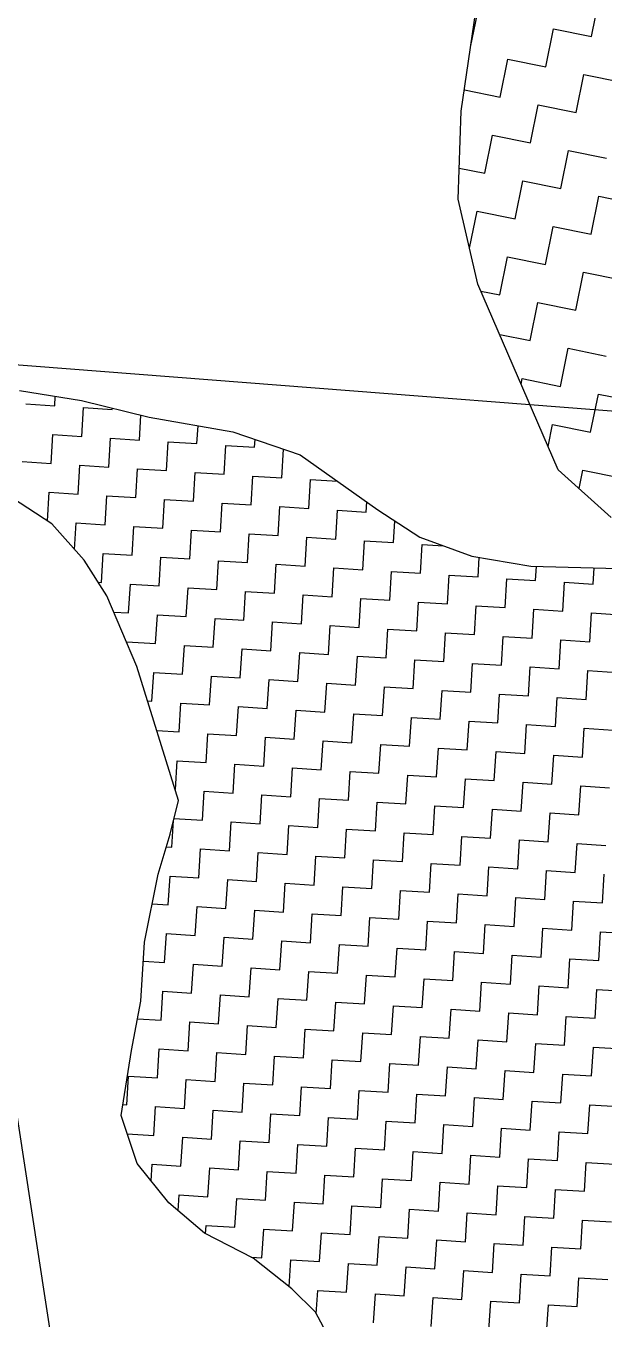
# Model space of a CAD drawing. Header units: metres. Extents: x 278801 to 279668, y 2074665 to 2075564.
# Drawn here: x 279549 to 279572.3, y 2075153.7 to 2075205.8 of the extents above; entities that cross this region are included whole.
import ezdxf

# ---------------------------------------------------------------- set-up
doc = ezdxf.new("R2010")
doc.units = ezdxf.units.M
for name, color, linetype in [('OFF', 1, 'Continuous'), ('POLY_HATCH', 12, 'Continuous'), ('POLY_ROAD', 30, 'Continuous')]:
    doc.layers.add(name, color=color, linetype=linetype)

msp = doc.modelspace()

# ---------------------------------------------------------------- linework, layer by layer
at = {"layer": 'OFF'}
msp.add_line((279491.914, 2075196.581), (279663.258, 2075183.284), dxfattribs=at)
at = {"layer": 'POLY_HATCH'}
for p, q in [((279566.534, 2075202.399), (279567.316, 2075207.735)), ((279566.412, 2075198.859), (279566.534, 2075202.399)), ((279567.205, 2075195.432), (279566.412, 2075198.859)), ((279570.446, 2075187.946), (279567.205, 2075195.432)), ((279548.727, 2075191.147), (279551.222, 2075190.74)), ((279551.222, 2075190.74), (279553.953, 2075190.066)), ((279553.953, 2075190.066), (279557.319, 2075189.478)), ((279557.319, 2075189.478), (279560.034, 2075188.552)), ((279560.034, 2075188.552), (279563.173, 2075186.341)), ((279572.584, 2075186.029), (279570.446, 2075187.946)), ((279550.03, 2075185.775), (279548.092, 2075187.03)), ((279563.173, 2075186.341), (279564.868, 2075185.228)), ((279551.325, 2075184.309), (279550.03, 2075185.775)), ((279564.868, 2075185.228), (279566.964, 2075184.467)), ((279552.244, 2075182.866), (279551.325, 2075184.309)), ((279566.964, 2075184.467), (279569.333, 2075184.067)), ((279569.333, 2075184.067), (279572.856, 2075183.973)), ((279553.452, 2075180.019), (279552.244, 2075182.866)), ((279555.132, 2075174.624), (279553.452, 2075180.019)), ((279554.795, 2075173.259), (279555.132, 2075174.624)), ((279554.317, 2075171.651), (279554.795, 2075173.259)), ((279553.768, 2075168.914), (279554.317, 2075171.651)), ((279553.619, 2075166.53), (279553.768, 2075168.914)), ((279553.243, 2075164.538), (279553.619, 2075166.53)), ((279552.827, 2075161.918), (279553.243, 2075164.538)), ((279553.463, 2075159.989), (279552.827, 2075161.918)), ((279554.75, 2075158.397), (279553.463, 2075159.989)), ((279556.186, 2075157.174), (279554.75, 2075158.397)), ((279558.14, 2075156.17), (279556.186, 2075157.174)), ((279559.702, 2075154.939), (279558.14, 2075156.17)), ((279560.652, 2075153.998), (279559.702, 2075154.939)), ((279561.782, 2075151.912), (279560.652, 2075153.998))]:
    msp.add_line(p, q, dxfattribs=at)
at = {"layer": 'POLY_HATCH', "linetype": 'Continuous'}
for p, q in [((279571.785, 2075205.415), (279572.095, 2075206.947)), ((279566.913, 2075204.985), (279567.188, 2075206.344)), ((279569.943, 2075204.192), (279570.253, 2075205.725)), ((279570.253, 2075205.725), (279571.785, 2075205.415)), ((279568.1, 2075202.969), (279568.41, 2075204.502)), ((279568.41, 2075204.502), (279569.943, 2075204.192)), ((279571.165, 2075202.35), (279571.475, 2075203.882)), ((279571.475, 2075203.882), (279573.008, 2075203.572)), ((279566.66, 2075203.261), (279568.1, 2075202.969)), ((279569.323, 2075201.127), (279569.633, 2075202.66)), ((279569.633, 2075202.66), (279571.165, 2075202.35)), ((279567.481, 2075199.904), (279567.79, 2075201.437)), ((279567.79, 2075201.437), (279569.323, 2075201.127)), ((279570.546, 2075199.285), (279570.855, 2075200.817)), ((279570.855, 2075200.817), (279572.388, 2075200.507)), ((279566.455, 2075200.112), (279567.481, 2075199.904)), ((279568.703, 2075198.062), (279569.013, 2075199.595)), ((279569.013, 2075199.595), (279570.546, 2075199.285)), ((279571.768, 2075197.442), (279572.078, 2075198.975)), ((279572.078, 2075198.975), (279573.611, 2075198.665)), ((279566.87, 2075196.883), (279567.171, 2075198.372)), ((279567.171, 2075198.372), (279568.703, 2075198.062)), ((279569.926, 2075196.22), (279570.236, 2075197.752)), ((279570.236, 2075197.752), (279571.768, 2075197.442)), ((279568.083, 2075194.997), (279568.393, 2075196.53)), ((279568.393, 2075196.53), (279569.926, 2075196.22)), ((279571.148, 2075194.377), (279571.458, 2075195.91)), ((279571.458, 2075195.91), (279572.991, 2075195.6)), ((279567.327, 2075195.15), (279568.083, 2075194.997)), ((279569.306, 2075193.155), (279569.616, 2075194.687)), ((279569.616, 2075194.687), (279571.148, 2075194.377)), ((279568.084, 2075193.402), (279569.306, 2075193.155)), ((279570.529, 2075191.312), (279570.839, 2075192.845)), ((279570.839, 2075192.845), (279572.371, 2075192.535)), ((279568.951, 2075191.399), (279568.996, 2075191.622)), ((279568.996, 2075191.622), (279570.529, 2075191.312)), ((279571.751, 2075189.47), (279572.061, 2075191.002)), ((279572.061, 2075191.002), (279573.594, 2075190.692)), ((279548.981, 2075190.601), (279550.143, 2075190.528)), ((279550.143, 2075190.528), (279550.167, 2075190.912)), ((279551.232, 2075189.294), (279551.305, 2075190.456)), ((279551.305, 2075190.456), (279552.467, 2075190.383)), ((279552.467, 2075190.383), (279552.47, 2075190.432)), ((279553.556, 2075189.149), (279553.619, 2075190.148)), ((279555.88, 2075189.004), (279555.925, 2075189.721)), ((279570.038, 2075188.887), (279570.219, 2075189.78)), ((279570.219, 2075189.78), (279571.751, 2075189.47)), ((279549.998, 2075188.204), (279550.07, 2075189.366)), ((279550.07, 2075189.366), (279551.232, 2075189.294)), ((279552.322, 2075188.059), (279552.394, 2075189.221)), ((279552.394, 2075189.221), (279553.556, 2075189.149)), ((279554.646, 2075187.915), (279554.718, 2075189.076)), ((279554.718, 2075189.076), (279555.88, 2075189.004)), ((279556.97, 2075187.77), (279557.042, 2075188.932)), ((279557.042, 2075188.932), (279558.204, 2075188.859)), ((279558.204, 2075188.859), (279558.223, 2075189.17)), ((279559.294, 2075187.625), (279559.366, 2075188.78)), ((279548.836, 2075188.277), (279549.998, 2075188.204)), ((279551.087, 2075186.97), (279551.16, 2075188.132)), ((279551.16, 2075188.132), (279552.322, 2075188.059)), ((279553.411, 2075186.825), (279553.484, 2075187.987)), ((279553.484, 2075187.987), (279554.646, 2075187.915)), ((279555.735, 2075186.68), (279555.808, 2075187.842)), ((279555.808, 2075187.842), (279556.97, 2075187.77)), ((279571.29, 2075187.189), (279571.441, 2075187.937)), ((279571.441, 2075187.937), (279572.974, 2075187.627)), ((279558.059, 2075186.535), (279558.132, 2075187.697)), ((279558.132, 2075187.697), (279559.294, 2075187.625)), ((279560.383, 2075186.39), (279560.456, 2075187.552)), ((279560.456, 2075187.552), (279561.551, 2075187.484)), ((279549.854, 2075185.89), (279549.925, 2075187.042)), ((279549.925, 2075187.042), (279551.087, 2075186.97)), ((279552.177, 2075185.736), (279552.249, 2075186.898)), ((279552.249, 2075186.898), (279553.411, 2075186.825)), ((279554.501, 2075185.591), (279554.573, 2075186.753)), ((279554.573, 2075186.753), (279555.735, 2075186.68)), ((279556.825, 2075185.446), (279556.897, 2075186.608)), ((279556.897, 2075186.608), (279558.059, 2075186.535)), ((279559.149, 2075185.301), (279559.221, 2075186.463)), ((279559.221, 2075186.463), (279560.383, 2075186.39)), ((279561.473, 2075185.156), (279561.545, 2075186.318)), ((279561.545, 2075186.318), (279562.707, 2075186.245)), ((279562.707, 2075186.245), (279562.732, 2075186.652)), ((279550.948, 2075184.736), (279551.015, 2075185.808)), ((279551.015, 2075185.808), (279552.177, 2075185.736)), ((279563.796, 2075185.011), (279563.852, 2075185.896)), ((279553.266, 2075184.501), (279553.339, 2075185.663)), ((279553.339, 2075185.663), (279554.501, 2075185.591)), ((279555.59, 2075184.356), (279555.663, 2075185.518)), ((279555.663, 2075185.518), (279556.825, 2075185.446)), ((279557.914, 2075184.211), (279557.987, 2075185.373)), ((279557.987, 2075185.373), (279559.149, 2075185.301)), ((279560.238, 2075184.066), (279560.311, 2075185.228)), ((279560.311, 2075185.228), (279561.473, 2075185.156)), ((279562.562, 2075183.921), (279562.634, 2075185.083)), ((279562.634, 2075185.083), (279563.796, 2075185.011)), ((279564.886, 2075183.776), (279564.958, 2075184.938)), ((279564.958, 2075184.938), (279565.812, 2075184.885)), ((279552.032, 2075183.412), (279552.104, 2075184.574)), ((279552.104, 2075184.574), (279553.266, 2075184.501)), ((279554.356, 2075183.267), (279554.428, 2075184.429)), ((279554.428, 2075184.429), (279555.59, 2075184.356)), ((279556.68, 2075183.122), (279556.752, 2075184.284)), ((279556.752, 2075184.284), (279557.914, 2075184.211)), ((279567.21, 2075183.631), (279567.259, 2075184.417)), ((279559.004, 2075182.977), (279559.076, 2075184.139)), ((279559.076, 2075184.139), (279560.238, 2075184.066)), ((279561.328, 2075182.832), (279561.4, 2075183.994)), ((279561.4, 2075183.994), (279562.562, 2075183.921)), ((279563.651, 2075182.687), (279563.724, 2075183.849)), ((279563.724, 2075183.849), (279564.886, 2075183.776)), ((279565.975, 2075182.542), (279566.048, 2075183.704)), ((279566.048, 2075183.704), (279567.21, 2075183.631)), ((279569.534, 2075183.486), (279569.57, 2075184.061)), ((279571.858, 2075183.341), (279571.899, 2075183.999)), ((279551.891, 2075183.42), (279552.032, 2075183.412)), ((279553.121, 2075182.177), (279553.194, 2075183.339)), ((279553.194, 2075183.339), (279554.356, 2075183.267)), ((279555.445, 2075182.032), (279555.518, 2075183.194)), ((279555.518, 2075183.194), (279556.68, 2075183.122)), ((279568.299, 2075182.397), (279568.372, 2075183.559)), ((279568.372, 2075183.559), (279569.534, 2075183.486)), ((279570.623, 2075182.252), (279570.696, 2075183.414)), ((279570.696, 2075183.414), (279571.858, 2075183.341)), ((279557.769, 2075181.887), (279557.842, 2075183.049)), ((279557.842, 2075183.049), (279559.004, 2075182.977)), ((279560.093, 2075181.742), (279560.166, 2075182.904)), ((279560.166, 2075182.904), (279561.328, 2075182.832)), ((279562.417, 2075181.597), (279562.49, 2075182.759)), ((279562.49, 2075182.759), (279563.651, 2075182.687)), ((279564.741, 2075181.452), (279564.813, 2075182.614)), ((279564.813, 2075182.614), (279565.975, 2075182.542)), ((279552.52, 2075182.215), (279553.121, 2075182.177)), ((279554.211, 2075180.943), (279554.283, 2075182.105)), ((279554.283, 2075182.105), (279555.445, 2075182.032)), ((279567.065, 2075181.307), (279567.137, 2075182.469)), ((279567.137, 2075182.469), (279568.299, 2075182.397)), ((279569.389, 2075181.162), (279569.461, 2075182.324)), ((279569.461, 2075182.324), (279570.623, 2075182.252)), ((279571.713, 2075181.017), (279571.785, 2075182.179)), ((279571.785, 2075182.179), (279572.947, 2075182.107)), ((279556.535, 2075180.798), (279556.607, 2075181.96)), ((279556.607, 2075181.96), (279557.769, 2075181.887)), ((279558.859, 2075180.653), (279558.931, 2075181.815)), ((279558.931, 2075181.815), (279560.093, 2075181.742)), ((279561.183, 2075180.508), (279561.255, 2075181.67)), ((279561.255, 2075181.67), (279562.417, 2075181.597)), ((279563.507, 2075180.363), (279563.579, 2075181.525)), ((279563.579, 2075181.525), (279564.741, 2075181.452)), ((279565.83, 2075180.218), (279565.903, 2075181.38)), ((279565.903, 2075181.38), (279567.065, 2075181.307)), ((279568.154, 2075180.073), (279568.227, 2075181.235)), ((279568.227, 2075181.235), (279569.389, 2075181.162)), ((279570.478, 2075179.928), (279570.551, 2075181.09)), ((279570.551, 2075181.09), (279571.713, 2075181.017)), ((279553.046, 2075180.975), (279553.049, 2075181.015)), ((279553.049, 2075181.015), (279554.211, 2075180.943)), ((279555.3, 2075179.708), (279555.373, 2075180.87)), ((279555.373, 2075180.87), (279556.535, 2075180.798)), ((279557.624, 2075179.563), (279557.697, 2075180.725)), ((279557.697, 2075180.725), (279558.859, 2075180.653)), ((279559.948, 2075179.418), (279560.021, 2075180.58)), ((279560.021, 2075180.58), (279561.183, 2075180.508)), ((279562.272, 2075179.273), (279562.345, 2075180.435)), ((279562.345, 2075180.435), (279563.507, 2075180.363)), ((279564.596, 2075179.128), (279564.668, 2075180.29)), ((279564.668, 2075180.29), (279565.83, 2075180.218)), ((279566.92, 2075178.983), (279566.992, 2075180.145)), ((279566.992, 2075180.145), (279568.154, 2075180.073)), ((279569.244, 2075178.838), (279569.316, 2075180)), ((279569.316, 2075180), (279570.478, 2075179.928)), ((279554.066, 2075178.619), (279554.138, 2075179.781)), ((279554.138, 2075179.781), (279555.3, 2075179.708)), ((279556.39, 2075178.474), (279556.462, 2075179.636)), ((279556.462, 2075179.636), (279557.624, 2075179.563)), ((279558.714, 2075178.329), (279558.786, 2075179.491)), ((279558.786, 2075179.491), (279559.948, 2075179.418)), ((279571.568, 2075178.694), (279571.64, 2075179.855)), ((279571.64, 2075179.855), (279572.802, 2075179.783)), ((279561.038, 2075178.184), (279561.11, 2075179.346)), ((279561.11, 2075179.346), (279562.272, 2075179.273)), ((279563.362, 2075178.039), (279563.434, 2075179.201)), ((279563.434, 2075179.201), (279564.596, 2075179.128)), ((279565.685, 2075177.894), (279565.758, 2075179.056)), ((279565.758, 2075179.056), (279566.92, 2075178.983)), ((279553.885, 2075178.63), (279554.066, 2075178.619)), ((279555.155, 2075177.384), (279555.228, 2075178.546)), ((279555.228, 2075178.546), (279556.39, 2075178.474)), ((279568.009, 2075177.749), (279568.082, 2075178.911)), ((279568.082, 2075178.911), (279569.244, 2075178.838)), ((279570.333, 2075177.604), (279570.406, 2075178.766)), ((279570.406, 2075178.766), (279571.568, 2075178.694)), ((279557.479, 2075177.239), (279557.552, 2075178.401)), ((279557.552, 2075178.401), (279558.714, 2075178.329)), ((279559.803, 2075177.094), (279559.876, 2075178.256)), ((279559.876, 2075178.256), (279561.038, 2075178.184)), ((279562.127, 2075176.949), (279562.2, 2075178.111)), ((279562.2, 2075178.111), (279563.362, 2075178.039)), ((279564.451, 2075176.805), (279564.524, 2075177.966)), ((279564.524, 2075177.966), (279565.685, 2075177.894)), ((279554.255, 2075177.441), (279555.155, 2075177.384)), ((279566.775, 2075176.66), (279566.847, 2075177.822)), ((279566.847, 2075177.822), (279568.009, 2075177.749)), ((279569.099, 2075176.515), (279569.171, 2075177.677)), ((279569.171, 2075177.677), (279570.333, 2075177.604)), ((279571.423, 2075176.37), (279571.495, 2075177.532)), ((279571.495, 2075177.532), (279572.657, 2075177.459)), ((279556.245, 2075176.15), (279556.317, 2075177.312)), ((279556.317, 2075177.312), (279557.479, 2075177.239)), ((279558.569, 2075176.005), (279558.641, 2075177.167)), ((279558.641, 2075177.167), (279559.803, 2075177.094)), ((279560.893, 2075175.86), (279560.965, 2075177.022)), ((279560.965, 2075177.022), (279562.127, 2075176.949)), ((279563.217, 2075175.715), (279563.289, 2075176.877)), ((279563.289, 2075176.877), (279564.451, 2075176.805)), ((279565.54, 2075175.57), (279565.613, 2075176.732)), ((279565.613, 2075176.732), (279566.775, 2075176.66)), ((279567.864, 2075175.425), (279567.937, 2075176.587)), ((279567.937, 2075176.587), (279569.099, 2075176.515)), ((279570.188, 2075175.28), (279570.261, 2075176.442)), ((279570.261, 2075176.442), (279571.423, 2075176.37)), ((279555.01, 2075175.06), (279555.083, 2075176.222)), ((279555.083, 2075176.222), (279556.245, 2075176.15)), ((279557.334, 2075174.915), (279557.407, 2075176.077)), ((279557.407, 2075176.077), (279558.569, 2075176.005)), ((279559.658, 2075174.771), (279559.731, 2075175.932)), ((279559.731, 2075175.932), (279560.893, 2075175.86)), ((279561.982, 2075174.626), (279562.055, 2075175.788)), ((279562.055, 2075175.788), (279563.217, 2075175.715)), ((279564.306, 2075174.481), (279564.379, 2075175.643)), ((279564.379, 2075175.643), (279565.54, 2075175.57)), ((279566.63, 2075174.336), (279566.702, 2075175.498)), ((279566.702, 2075175.498), (279567.864, 2075175.425)), ((279568.954, 2075174.191), (279569.026, 2075175.353)), ((279569.026, 2075175.353), (279570.188, 2075175.28)), ((279554.996, 2075175.061), (279555.01, 2075175.06)), ((279556.1, 2075173.826), (279556.172, 2075174.988)), ((279556.172, 2075174.988), (279557.334, 2075174.915)), ((279558.424, 2075173.681), (279558.496, 2075174.843)), ((279558.496, 2075174.843), (279559.658, 2075174.771)), ((279571.278, 2075174.046), (279571.35, 2075175.208)), ((279571.35, 2075175.208), (279572.512, 2075175.135)), ((279560.748, 2075173.536), (279560.82, 2075174.698)), ((279560.82, 2075174.698), (279561.982, 2075174.626)), ((279563.072, 2075173.391), (279563.144, 2075174.553)), ((279563.144, 2075174.553), (279564.306, 2075174.481)), ((279565.396, 2075173.246), (279565.468, 2075174.408)), ((279565.468, 2075174.408), (279566.63, 2075174.336)), ((279567.719, 2075173.101), (279567.792, 2075174.263)), ((279567.792, 2075174.263), (279568.954, 2075174.191)), ((279554.865, 2075172.737), (279554.933, 2075173.816)), ((279554.953, 2075173.898), (279556.1, 2075173.826)), ((279557.189, 2075172.592), (279557.262, 2075173.754)), ((279557.262, 2075173.754), (279558.424, 2075173.681)), ((279570.043, 2075172.956), (279570.116, 2075174.118)), ((279570.116, 2075174.118), (279571.278, 2075174.046)), ((279559.513, 2075172.447), (279559.586, 2075173.609)), ((279559.586, 2075173.609), (279560.748, 2075173.536)), ((279561.837, 2075172.302), (279561.91, 2075173.464)), ((279561.91, 2075173.464), (279563.072, 2075173.391)), ((279564.161, 2075172.157), (279564.234, 2075173.319)), ((279564.234, 2075173.319), (279565.396, 2075173.246)), ((279554.644, 2075172.75), (279554.865, 2075172.737)), ((279566.485, 2075172.012), (279566.557, 2075173.174)), ((279566.557, 2075173.174), (279567.719, 2075173.101)), ((279568.809, 2075171.867), (279568.881, 2075173.029)), ((279568.881, 2075173.029), (279570.043, 2075172.956)), ((279571.133, 2075171.722), (279571.205, 2075172.884)), ((279571.205, 2075172.884), (279572.367, 2075172.811)), ((279555.955, 2075171.502), (279556.027, 2075172.664)), ((279556.027, 2075172.664), (279557.189, 2075172.592)), ((279558.279, 2075171.357), (279558.351, 2075172.519)), ((279558.351, 2075172.519), (279559.513, 2075172.447)), ((279560.603, 2075171.212), (279560.675, 2075172.374)), ((279560.675, 2075172.374), (279561.837, 2075172.302)), ((279562.927, 2075171.067), (279562.999, 2075172.229)), ((279562.999, 2075172.229), (279564.161, 2075172.157)), ((279565.251, 2075170.922), (279565.323, 2075172.084)), ((279565.323, 2075172.084), (279566.485, 2075172.012)), ((279567.574, 2075170.777), (279567.647, 2075171.939)), ((279567.647, 2075171.939), (279568.809, 2075171.867)), ((279569.898, 2075170.632), (279569.971, 2075171.794)), ((279569.971, 2075171.794), (279571.133, 2075171.722)), ((279554.72, 2075170.413), (279554.793, 2075171.575)), ((279554.793, 2075171.575), (279555.955, 2075171.502)), ((279557.044, 2075170.268), (279557.117, 2075171.43)), ((279557.117, 2075171.43), (279558.279, 2075171.357)), ((279559.368, 2075170.123), (279559.441, 2075171.285)), ((279559.441, 2075171.285), (279560.603, 2075171.212)), ((279561.692, 2075169.978), (279561.765, 2075171.14)), ((279561.765, 2075171.14), (279562.927, 2075171.067)), ((279572.222, 2075170.487), (279572.295, 2075171.649)), ((279564.016, 2075169.833), (279564.089, 2075170.995)), ((279564.089, 2075170.995), (279565.251, 2075170.922)), ((279566.34, 2075169.688), (279566.413, 2075170.85)), ((279566.413, 2075170.85), (279567.574, 2075170.777)), ((279568.664, 2075169.543), (279568.736, 2075170.705)), ((279568.736, 2075170.705), (279569.898, 2075170.632)), ((279554.076, 2075170.453), (279554.72, 2075170.413)), ((279555.81, 2075169.178), (279555.882, 2075170.34)), ((279555.882, 2075170.34), (279557.044, 2075170.268)), ((279558.134, 2075169.033), (279558.206, 2075170.195)), ((279558.206, 2075170.195), (279559.368, 2075170.123)), ((279570.988, 2075169.398), (279571.06, 2075170.56)), ((279571.06, 2075170.56), (279572.222, 2075170.487)), ((279560.458, 2075168.888), (279560.53, 2075170.05)), ((279560.53, 2075170.05), (279561.692, 2075169.978)), ((279562.782, 2075168.743), (279562.854, 2075169.905)), ((279562.854, 2075169.905), (279564.016, 2075169.833)), ((279565.106, 2075168.598), (279565.178, 2075169.76)), ((279565.178, 2075169.76), (279566.34, 2075169.688)), ((279567.43, 2075168.453), (279567.502, 2075169.615)), ((279567.502, 2075169.615), (279568.664, 2075169.543)), ((279554.575, 2075168.089), (279554.648, 2075169.251)), ((279554.648, 2075169.251), (279555.81, 2075169.178)), ((279556.899, 2075167.944), (279556.972, 2075169.106)), ((279556.972, 2075169.106), (279558.134, 2075169.033)), ((279569.753, 2075168.308), (279569.826, 2075169.47)), ((279569.826, 2075169.47), (279570.988, 2075169.398)), ((279572.077, 2075168.163), (279572.15, 2075169.325)), ((279572.15, 2075169.325), (279573.312, 2075169.253)), ((279559.223, 2075167.799), (279559.296, 2075168.961)), ((279559.296, 2075168.961), (279560.458, 2075168.888)), ((279561.547, 2075167.654), (279561.62, 2075168.816)), ((279561.62, 2075168.816), (279562.782, 2075168.743)), ((279563.871, 2075167.509), (279563.944, 2075168.671)), ((279563.944, 2075168.671), (279565.106, 2075168.598)), ((279566.195, 2075167.364), (279566.268, 2075168.526)), ((279566.268, 2075168.526), (279567.43, 2075168.453)), ((279553.72, 2075168.142), (279554.575, 2075168.089)), ((279555.665, 2075166.854), (279555.737, 2075168.016)), ((279555.737, 2075168.016), (279556.899, 2075167.944)), ((279568.519, 2075167.219), (279568.591, 2075168.381)), ((279568.591, 2075168.381), (279569.753, 2075168.308)), ((279570.843, 2075167.074), (279570.915, 2075168.236)), ((279570.915, 2075168.236), (279572.077, 2075168.163)), ((279557.989, 2075166.709), (279558.061, 2075167.871)), ((279558.061, 2075167.871), (279559.223, 2075167.799)), ((279560.313, 2075166.564), (279560.385, 2075167.726)), ((279560.385, 2075167.726), (279561.547, 2075167.654)), ((279562.637, 2075166.419), (279562.709, 2075167.581)), ((279562.709, 2075167.581), (279563.871, 2075167.509)), ((279564.961, 2075166.274), (279565.033, 2075167.436)), ((279565.033, 2075167.436), (279566.195, 2075167.364)), ((279567.285, 2075166.129), (279567.357, 2075167.291)), ((279567.357, 2075167.291), (279568.519, 2075167.219)), ((279569.608, 2075165.984), (279569.681, 2075167.146)), ((279569.681, 2075167.146), (279570.843, 2075167.074)), ((279571.932, 2075165.839), (279572.005, 2075167.001)), ((279572.005, 2075167.001), (279573.167, 2075166.929)), ((279554.43, 2075165.765), (279554.503, 2075166.927)), ((279554.503, 2075166.927), (279555.665, 2075166.854)), ((279556.754, 2075165.62), (279556.827, 2075166.782)), ((279556.827, 2075166.782), (279557.989, 2075166.709)), ((279559.078, 2075165.475), (279559.151, 2075166.637)), ((279559.151, 2075166.637), (279560.313, 2075166.564)), ((279561.402, 2075165.33), (279561.475, 2075166.492)), ((279561.475, 2075166.492), (279562.637, 2075166.419)), ((279563.726, 2075165.185), (279563.799, 2075166.347)), ((279563.799, 2075166.347), (279564.961, 2075166.274)), ((279566.05, 2075165.04), (279566.123, 2075166.202)), ((279566.123, 2075166.202), (279567.285, 2075166.129)), ((279568.374, 2075164.895), (279568.447, 2075166.057)), ((279568.447, 2075166.057), (279569.608, 2075165.984)), ((279553.486, 2075165.824), (279554.43, 2075165.765)), ((279555.52, 2075164.53), (279555.592, 2075165.692)), ((279555.592, 2075165.692), (279556.754, 2075165.62)), ((279557.844, 2075164.385), (279557.916, 2075165.547)), ((279557.916, 2075165.547), (279559.078, 2075165.475)), ((279560.168, 2075164.24), (279560.24, 2075165.402)), ((279560.24, 2075165.402), (279561.402, 2075165.33)), ((279570.698, 2075164.75), (279570.77, 2075165.912)), ((279570.77, 2075165.912), (279571.932, 2075165.839)), ((279562.492, 2075164.095), (279562.564, 2075165.257)), ((279562.564, 2075165.257), (279563.726, 2075165.185)), ((279564.816, 2075163.95), (279564.888, 2075165.112)), ((279564.888, 2075165.112), (279566.05, 2075165.04)), ((279567.14, 2075163.805), (279567.212, 2075164.967)), ((279567.212, 2075164.967), (279568.374, 2075164.895)), ((279554.286, 2075163.441), (279554.358, 2075164.603)), ((279554.358, 2075164.603), (279555.52, 2075164.53)), ((279556.609, 2075163.296), (279556.682, 2075164.458)), ((279556.682, 2075164.458), (279557.844, 2075164.385)), ((279569.463, 2075163.661), (279569.536, 2075164.822)), ((279569.536, 2075164.822), (279570.698, 2075164.75)), ((279571.787, 2075163.516), (279571.86, 2075164.678)), ((279571.86, 2075164.678), (279573.022, 2075164.605)), ((279558.933, 2075163.151), (279559.006, 2075164.313)), ((279559.006, 2075164.313), (279560.168, 2075164.24)), ((279561.257, 2075163.006), (279561.33, 2075164.168)), ((279561.33, 2075164.168), (279562.492, 2075164.095)), ((279563.581, 2075162.861), (279563.654, 2075164.023)), ((279563.654, 2075164.023), (279564.816, 2075163.95)), ((279565.905, 2075162.716), (279565.978, 2075163.878)), ((279565.978, 2075163.878), (279567.14, 2075163.805)), ((279553.051, 2075162.351), (279553.124, 2075163.513)), ((279553.124, 2075163.513), (279554.286, 2075163.441)), ((279555.375, 2075162.206), (279555.447, 2075163.368)), ((279555.447, 2075163.368), (279556.609, 2075163.296)), ((279568.229, 2075162.571), (279568.302, 2075163.733)), ((279568.302, 2075163.733), (279569.463, 2075163.661)), ((279570.553, 2075162.426), (279570.625, 2075163.588)), ((279570.625, 2075163.588), (279571.787, 2075163.516)), ((279557.699, 2075162.061), (279557.771, 2075163.223)), ((279557.771, 2075163.223), (279558.933, 2075163.151)), ((279560.023, 2075161.916), (279560.095, 2075163.078)), ((279560.095, 2075163.078), (279561.257, 2075163.006)), ((279562.347, 2075161.772), (279562.419, 2075162.933)), ((279562.419, 2075162.933), (279563.581, 2075162.861)), ((279552.898, 2075162.361), (279553.051, 2075162.351)), ((279554.141, 2075161.117), (279554.213, 2075162.279)), ((279554.213, 2075162.279), (279555.375, 2075162.206)), ((279564.671, 2075161.627), (279564.743, 2075162.788)), ((279564.743, 2075162.788), (279565.905, 2075162.716)), ((279566.995, 2075161.482), (279567.067, 2075162.644)), ((279567.067, 2075162.644), (279568.229, 2075162.571)), ((279569.319, 2075161.337), (279569.391, 2075162.499)), ((279569.391, 2075162.499), (279570.553, 2075162.426)), ((279571.642, 2075161.192), (279571.715, 2075162.354)), ((279571.715, 2075162.354), (279572.877, 2075162.281)), ((279556.464, 2075160.972), (279556.537, 2075162.134)), ((279556.537, 2075162.134), (279557.699, 2075162.061)), ((279558.788, 2075160.827), (279558.861, 2075161.989)), ((279558.861, 2075161.989), (279560.023, 2075161.916)), ((279561.112, 2075160.682), (279561.185, 2075161.844)), ((279561.185, 2075161.844), (279562.347, 2075161.772)), ((279563.436, 2075160.537), (279563.509, 2075161.699)), ((279563.509, 2075161.699), (279564.671, 2075161.627)), ((279565.76, 2075160.392), (279565.833, 2075161.554)), ((279565.833, 2075161.554), (279566.995, 2075161.482)), ((279568.084, 2075160.247), (279568.157, 2075161.409)), ((279568.157, 2075161.409), (279569.319, 2075161.337)), ((279570.408, 2075160.102), (279570.48, 2075161.264)), ((279570.48, 2075161.264), (279571.642, 2075161.192)), ((279553.07, 2075161.184), (279554.141, 2075161.117)), ((279555.23, 2075159.882), (279555.303, 2075161.044)), ((279555.303, 2075161.044), (279556.464, 2075160.972)), ((279557.554, 2075159.738), (279557.626, 2075160.899)), ((279557.626, 2075160.899), (279558.788, 2075160.827)), ((279559.878, 2075159.593), (279559.95, 2075160.755)), ((279559.95, 2075160.755), (279561.112, 2075160.682)), ((279562.202, 2075159.448), (279562.274, 2075160.61)), ((279562.274, 2075160.61), (279563.436, 2075160.537)), ((279564.526, 2075159.303), (279564.598, 2075160.465)), ((279564.598, 2075160.465), (279565.76, 2075160.392)), ((279566.85, 2075159.158), (279566.922, 2075160.32)), ((279566.922, 2075160.32), (279568.084, 2075160.247)), ((279554.027, 2075159.292), (279554.068, 2075159.955)), ((279554.068, 2075159.955), (279555.23, 2075159.882)), ((279556.32, 2075158.648), (279556.392, 2075159.81)), ((279556.392, 2075159.81), (279557.554, 2075159.738)), ((279558.643, 2075158.503), (279558.716, 2075159.665)), ((279558.716, 2075159.665), (279559.878, 2075159.593)), ((279569.174, 2075159.013), (279569.246, 2075160.175)), ((279569.246, 2075160.175), (279570.408, 2075160.102)), ((279571.497, 2075158.868), (279571.57, 2075160.03)), ((279571.57, 2075160.03), (279572.732, 2075159.957)), ((279560.967, 2075158.358), (279561.04, 2075159.52)), ((279561.04, 2075159.52), (279562.202, 2075159.448)), ((279563.291, 2075158.213), (279563.364, 2075159.375)), ((279563.364, 2075159.375), (279564.526, 2075159.303)), ((279565.615, 2075158.068), (279565.688, 2075159.23)), ((279565.688, 2075159.23), (279566.85, 2075159.158)), ((279555.118, 2075158.084), (279555.158, 2075158.721)), ((279555.158, 2075158.721), (279556.32, 2075158.648)), ((279567.939, 2075157.923), (279568.012, 2075159.085)), ((279568.012, 2075159.085), (279569.174, 2075159.013)), ((279570.263, 2075157.778), (279570.336, 2075158.94)), ((279570.336, 2075158.94), (279571.497, 2075158.868)), ((279557.409, 2075157.414), (279557.481, 2075158.576)), ((279557.481, 2075158.576), (279558.643, 2075158.503)), ((279559.733, 2075157.269), (279559.805, 2075158.431)), ((279559.805, 2075158.431), (279560.967, 2075158.358)), ((279562.057, 2075157.124), (279562.129, 2075158.286)), ((279562.129, 2075158.286), (279563.291, 2075158.213)), ((279564.381, 2075156.979), (279564.453, 2075158.141)), ((279564.453, 2075158.141), (279565.615, 2075158.068)), ((279566.705, 2075156.834), (279566.777, 2075157.996)), ((279566.777, 2075157.996), (279567.939, 2075157.923)), ((279569.029, 2075156.689), (279569.101, 2075157.851)), ((279569.101, 2075157.851), (279570.263, 2075157.778)), ((279571.353, 2075156.544), (279571.425, 2075157.706)), ((279571.425, 2075157.706), (279572.587, 2075157.633)), ((279556.226, 2075157.154), (279556.247, 2075157.486)), ((279556.247, 2075157.486), (279557.409, 2075157.414)), ((279558.498, 2075156.179), (279558.571, 2075157.341)), ((279558.571, 2075157.341), (279559.733, 2075157.269)), ((279560.822, 2075156.034), (279560.895, 2075157.196)), ((279560.895, 2075157.196), (279562.057, 2075157.124)), ((279563.146, 2075155.889), (279563.219, 2075157.051)), ((279563.219, 2075157.051), (279564.381, 2075156.979)), ((279565.47, 2075155.744), (279565.543, 2075156.906)), ((279565.543, 2075156.906), (279566.705, 2075156.834)), ((279567.794, 2075155.599), (279567.867, 2075156.761)), ((279567.867, 2075156.761), (279569.029, 2075156.689)), ((279570.118, 2075155.454), (279570.191, 2075156.616)), ((279570.191, 2075156.616), (279571.353, 2075156.544)), ((279558.071, 2075156.206), (279558.498, 2075156.179)), ((279559.593, 2075155.025), (279559.66, 2075156.107)), ((279559.66, 2075156.107), (279560.822, 2075156.034)), ((279561.912, 2075154.8), (279561.984, 2075155.962)), ((279561.984, 2075155.962), (279563.146, 2075155.889)), ((279564.236, 2075154.655), (279564.308, 2075155.817)), ((279564.308, 2075155.817), (279565.47, 2075155.744)), ((279566.56, 2075154.51), (279566.632, 2075155.672)), ((279566.632, 2075155.672), (279567.794, 2075155.599)), ((279568.884, 2075154.365), (279568.956, 2075155.527)), ((279568.956, 2075155.527), (279570.118, 2075155.454)), ((279571.208, 2075154.22), (279571.28, 2075155.382)), ((279571.28, 2075155.382), (279572.442, 2075155.309)), ((279560.691, 2075153.926), (279560.75, 2075154.872)), ((279560.75, 2075154.872), (279561.912, 2075154.8)), ((279563.001, 2075153.565), (279563.074, 2075154.727)), ((279563.074, 2075154.727), (279564.236, 2075154.655)), ((279565.325, 2075153.42), (279565.398, 2075154.582)), ((279565.398, 2075154.582), (279566.56, 2075154.51)), ((279567.649, 2075153.275), (279567.722, 2075154.437)), ((279567.722, 2075154.437), (279568.884, 2075154.365)), ((279569.973, 2075153.13), (279570.046, 2075154.292)), ((279570.046, 2075154.292), (279571.208, 2075154.22))]:
    msp.add_line(p, q, dxfattribs=at)
at = {"layer": 'POLY_ROAD'}
msp.add_line((279556.682, 2075109.402), (279546.578, 2075175.279), dxfattribs=at)

doc.saveas('drawing.dxf')
